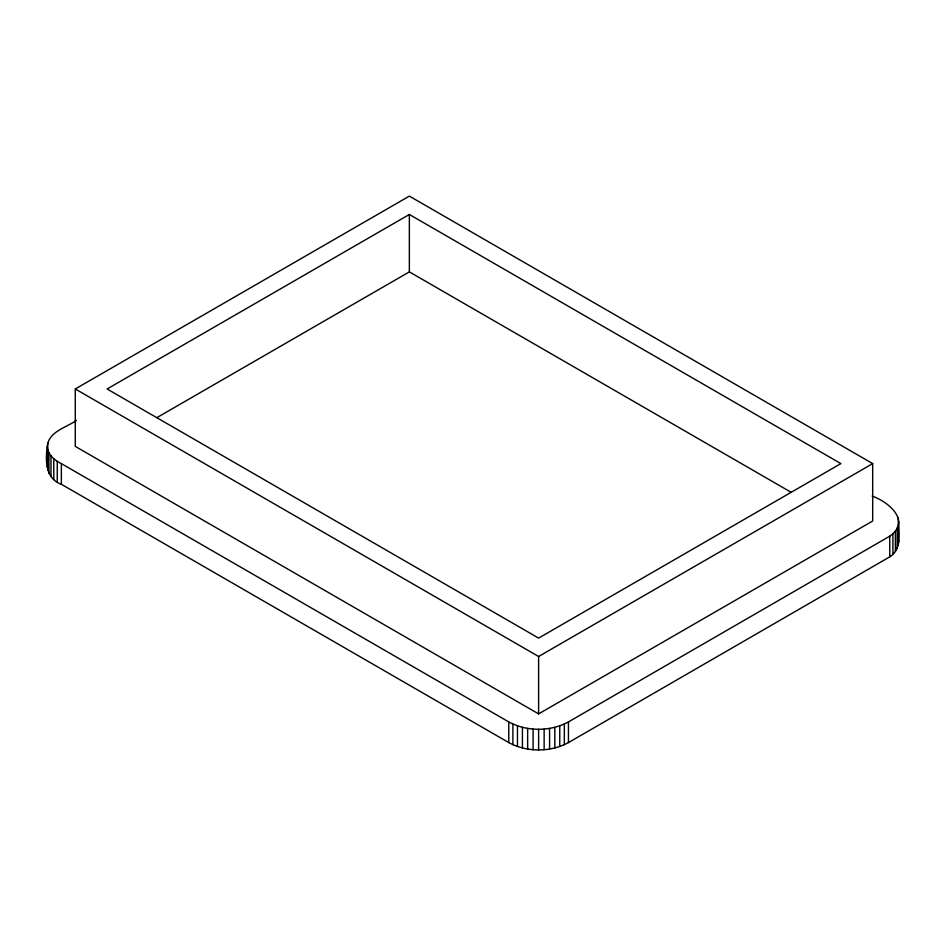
<?xml version="1.0" encoding="UTF-8"?>
<svg xmlns="http://www.w3.org/2000/svg" width="946" height="946" viewBox="0 0 946 946"><rect width="100%" height="100%" fill="white"/><g stroke="black" fill="none" stroke-linecap="round" stroke-linejoin="round"><path stroke-width="1.42" d="M872.2 496.118C888.519 501.782 911.542 520.998 889.76 536.181L568.44 721.928C550.3 731.743 526.922 731.743 508.782 721.928L61.36 463.611C54.549 460.347 47.525 454.541 47.3 446.382C48.435 431.542 66.527 427.545 76.437 420.379M47.3 446.382C45.302 460.324 45.455 478.771 61.36 484.269L508.782 742.586C526.922 752.413 550.3 752.413 568.44 742.586L889.76 556.851C902.117 549.33 898.605 533.296 898.7 521.341M47.3 467.052L47.714 463.788M75.278 388.983L409.358 196.106L872.685 463.611L872.685 521.01L538.617 713.887L75.278 446.382L75.278 388.983L538.617 656.489L872.685 463.611M409.358 214.47L107.099 388.983L538.617 638.112L840.876 463.611L409.358 214.47L409.358 271.88L791.081 492.263M156.835 417.671L409.358 271.88M898.333 538.806L898.7 541.999M898.333 518.148L898.333 545.192M897.222 527.667L897.222 548.337M895.401 530.694L895.401 551.352M892.906 533.544L892.906 554.214M889.76 536.181L889.76 556.851M568.44 721.928L568.44 742.586M564.336 724.068L564.336 744.739M559.76 725.889L559.76 746.548M554.817 727.332L554.817 747.99M549.579 728.385L549.579 749.043M544.139 729.011L544.139 749.681M538.617 656.489L538.617 713.887M538.617 729.236L538.617 749.894M533.083 729.011L533.083 749.681M527.643 728.385L527.643 749.043M522.417 727.332L522.417 747.99M517.462 725.889L517.462 746.548M512.898 724.068L512.898 744.739M508.782 721.928L508.782 742.586M61.36 463.611L61.36 484.269M57.257 461.341L57.257 482.011M53.78 458.763L53.78 479.421M50.989 455.901L50.989 476.571M48.956 452.85L48.956 473.508M47.714 443.118L47.714 470.316"/></g></svg>
